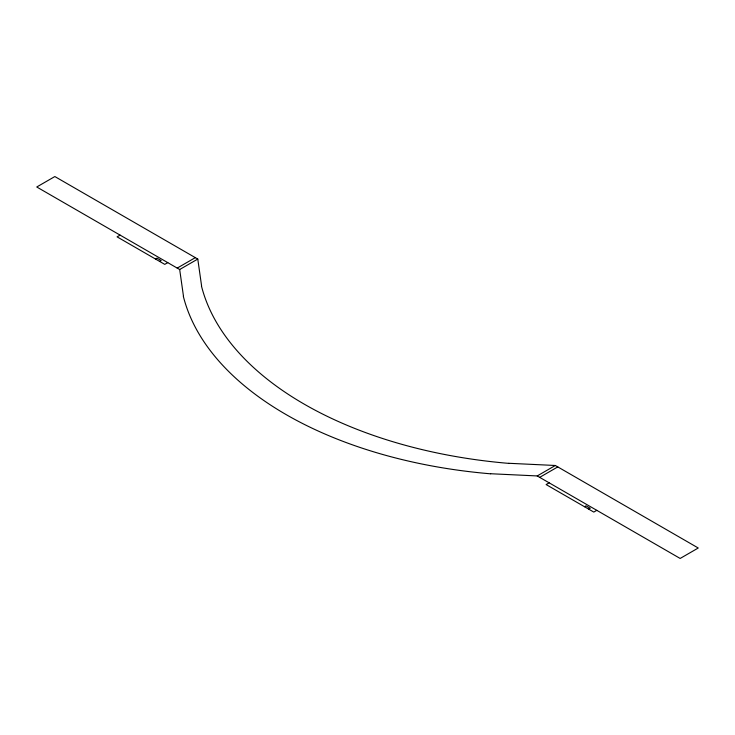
<?xml version="1.0" encoding="UTF-8"?>
<svg xmlns="http://www.w3.org/2000/svg" width="735" height="735" viewBox="0 0 735 735"><rect width="100%" height="100%" fill="white"/><g stroke="black" fill="none" stroke-linecap="round" stroke-linejoin="round"><path stroke-width="1.1" d="M120.09 235.108L117.076 236.845L164.75 264.37L167.764 262.634M155.452 259.005L156.959 258.132L161.167 260.567L159.66 261.43M177.218 268.091L195.317 257.645M197.779 259.06L54.849 176.547L36.75 186.993L179.68 269.515L197.779 259.06L201.592 285.933M537.221 475.94L555.32 465.485L698.25 548.007L680.151 558.453L537.221 475.94L490.677 473.735M539.683 477.355L557.782 466.909M549.146 482.821L546.123 484.558L593.797 512.084L596.811 510.338M584.509 506.718L586.015 505.845L590.214 508.271L588.707 509.144M508.776 463.289L555.32 465.485M179.68 269.515L183.493 296.38M490.658 473.818A363.54 209.888 0 0 1 183.355 296.398M508.758 463.372A363.54 209.888 0 0 1 201.445 285.952"/></g></svg>
